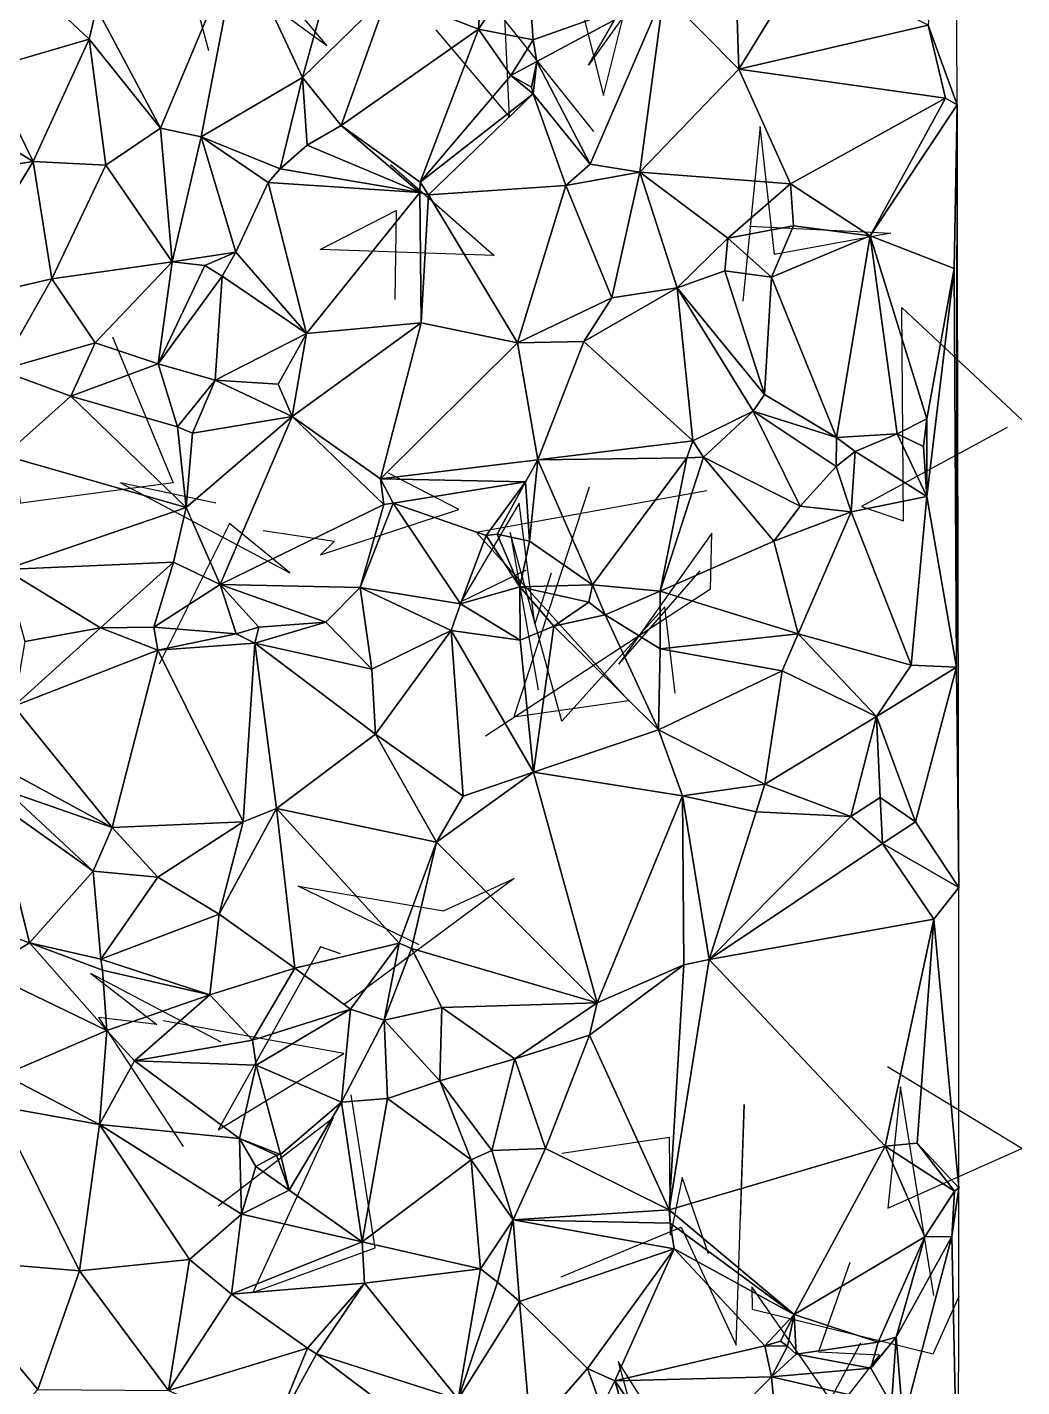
# Model space of a CAD drawing. Header units: metres. Extents: x -15.8 to 15.5, y -15.8 to 15.9.
# Drawn here: x 7.37 to 15.5, y -4.68 to 6.43 of the extents above; entities that cross this region are included whole.
import ezdxf

# ---------------------------------------------------------------- set-up
doc = ezdxf.new("R2010")
doc.units = ezdxf.units.M
doc.layers.add('CRACKS', color=1, linetype='Continuous')
doc.layers.add('STREET_MESH', color=7, linetype='Continuous')

msp = doc.modelspace()

# ---------------------------------------------------------------- linework, layer by layer
at = {"layer": 'CRACKS'}
for points in [[(8.858, 6.236, 0.1), (8.391, 7.968, 0.1), (9.822, 6.278, 0.1), (8.59, 7.178, 0.1), (10.026, 7.533, 0.1)], [(11.665, 7.534, 0.1), (12.083, 5.871, 0.1), (12.242, 6.515, 0.1), (11.961, 6.121, 0.1), (12.285, 6.683, 0.1)], [(10.713, 6.408, 0.1), (11.314, 5.694, 0.1), (11.26, 6.869, 0.1), (10.889, 6.971, 0.1), (12, 5.578, 0.1)], [(13.275, 4.803, 0.1), (14.432, 4.747, 0.1), (13.479, 4.572, 0.1), (13.364, 5.62, 0.1), (13.222, 4.192, 0.1)], [(10.343, 5.307, 0.1), (11.19, 4.564, 0.1), (9.767, 4.614, 0.1), (10.389, 4.931, 0.1), (10.376, 4.205, 0.1)], [(15.382, 3.16, 0.1), (14.192, 2.513, 0.1), (14.534, 2.395, 0.1), (14.522, 4.139, 0.1), (15.501, 3.222, 0.1)], [(8.069, 3.9, 0.1), (8.565, 2.707, 0.1), (6.829, 2.474, 0.1), (7.115, 3.907, 0.1), (7.314, 2.548, 0.1)], [(9.3, 2.317, 0.1), (9.883, 2.231, 0.1), (9.77, 2.118, 0.1), (10.899, 2.489, 0.1), (10.324, 2.786, 0.1)], [(8.913, 2.541, 0.1), (8.136, 2.708, 0.1), (9.519, 1.97, 0.1), (9.027, 2.373, 0.1), (8.451, 1.224, 0.1)], [(11.966, 2.671, 0.1), (11.351, 0.794, 0.1), (12.288, 0.927, 0.1), (11.042, 2.303, 0.1), (12.928, 2.645, 0.1)], [(11.654, 1.969, 0.1), (11.521, 1.554, 0.1), (11.392, 2.541, 0.1), (10.92, 1.738, 0.1), (11.454, 1.995, 0.1)], [(11.117, 0.64, 0.1), (12.956, 1.841, 0.1), (12.968, 2.295, 0.1), (12.209, 1.224, 0.1), (12.873, 1.988, 0.1)], [(12.667, 0.987, 0.1), (12.584, 1.693, 0.1), (11.741, 0.76, 0.1), (11.319, 2.302, 0.1), (11.548, 1.014, 0.1)], [(10.577, -1.068, 0.1), (9.587, -0.589, 0.1), (10.774, -0.791, 0.1), (11.352, -0.527, 0.1), (9.961, -1.559, 0.1)], [(9.933, -1.142, 0.1), (9.77, -1.085, 0.1), (8.934, -2.58, 0.1), (9.961, -1.956, 0.1), (8.483, -1.689, 0.1)], [(8.959, -1.865, 0.1), (7.893, -1.303, 0.1), (8.431, -1.72, 0.1), (7.954, -1.663, 0.1), (8.648, -2.716, 0.1)], [(14.783, -3.934, 0.1), (14.51, -2.229, 0.1), (14.407, -3.222, 0.1), (15.502, -2.733, 0.1), (14.405, -2.066, 0.1)], [(8.934, -3.201, 0.1), (9.874, -2.483, 0.1), (9.216, -3.91, 0.1), (10.217, -3.545, 0.1), (10.021, -2.294, 0.1)], [(11.737, -3.783, 0.1), (12.718, -3.377, 0.1), (13.167, -4.341, 0.1), (13.232, -2.375, 0.1), (13.199, -3.318, 0.1)], [(12.94, -3.593, 0.1), (12.725, -2.969, 0.1), (12.631, -3.441, 0.1), (12.623, -2.643, 0.1), (11.743, -2.774, 0.1)], [(14.097, -3.666, 0.1), (13.839, -4.396, 0.1), (14.338, -4.419, 0.1), (13.681, -5.263, 0.1), (14.185, -4.321, 0.1)], [(13.934, -4.783, 0.1), (13.295, -3.864, 0.1), (13.297, -4.046, 0.1), (14.778, -4.411, 0.1), (14.99, -3.939, 0.1)], [(12.162, -6.096, 0.1), (12.455, -5.151, 0.1), (13.402, -6.367, 0.1), (12.202, -4.474, 0.1), (12.671, -6.173, 0.1)]]:
    msp.add_polyline3d(points, dxfattribs=at)
at = {"layer": 'STREET_MESH'}
for points in [[(14.972, 5.796), (14.957, 9.593), (14.735, 6.447)], [(10.322, 6.702), (11.061, 6.413), (11.13, 7.478)], [(11.061, 6.413), (11.46, 7.008), (11.13, 7.478)], [(8.461, 5.606), (9.102, 7.132), (7.94, 6.586)], [(8.793, 5.535), (9.102, 7.132), (8.461, 5.606)], [(9.102, 7.132), (8.793, 5.535), (9.623, 6.02)], [(9.838, 6.799), (9.102, 7.132), (9.623, 6.02)], [(11.46, 7.008), (11.061, 6.413), (11.509, 6.328)], [(12.575, 6.708), (11.46, 7.008), (11.509, 6.328)], [(12.575, 6.708), (13.189, 6.087), (13.16, 7.003)], [(13.16, 7.003), (13.189, 6.087), (13.72, 6.954)], [(13.72, 6.954), (13.189, 6.087), (14.735, 6.447)], [(6.954, 6.563), (7.048, 6.091), (7.395, 6.79)], [(7.395, 6.79), (7.048, 6.091), (7.878, 6.333)], [(7.395, 6.79), (7.878, 6.333), (7.94, 6.586)], [(10.322, 6.702), (9.838, 6.799), (9.623, 6.02)], [(9.939, 5.626), (10.322, 6.702), (9.623, 6.02)], [(11.061, 6.413), (10.322, 6.702), (9.939, 5.626)], [(11.538, 6.15), (12.575, 6.708), (11.509, 6.328)], [(12.575, 6.708), (11.538, 6.15), (11.974, 5.31)], [(12.379, 5.246), (12.575, 6.708), (11.974, 5.31)], [(12.575, 6.708), (12.379, 5.246), (13.189, 6.087)], [(7.878, 6.333), (8.461, 5.606), (7.94, 6.586)], [(13.189, 6.087), (14.879, 5.851), (14.735, 6.447)], [(14.879, 5.851), (14.972, 5.796), (14.735, 6.447)], [(10.585, 5.164), (11.061, 6.413), (9.939, 5.626)], [(11.324, 6.036), (11.061, 6.413), (10.585, 5.164)], [(11.061, 6.413), (11.324, 6.036), (11.509, 6.328)], [(7.048, 6.091), (7.422, 5.333), (7.878, 6.333)], [(7.878, 6.333), (7.422, 5.333), (8.015, 5.303)], [(8.461, 5.606), (7.878, 6.333), (8.015, 5.303)], [(11.324, 6.036), (11.538, 6.15), (11.509, 6.328)], [(11.495, 5.941), (11.538, 6.15), (11.324, 6.036)], [(11.495, 5.941), (11.509, 5.887), (11.538, 6.15)], [(11.538, 6.15), (11.509, 5.887), (11.974, 5.31)], [(7.048, 6.091), (6.696, 5.778), (7.422, 5.333)], [(8.793, 5.535), (9.44, 5.273), (9.623, 6.02)], [(9.44, 5.273), (9.66, 5.466), (9.623, 6.02)], [(9.66, 5.466), (9.939, 5.626), (9.623, 6.02)], [(11.509, 5.887), (11.324, 6.036), (10.585, 5.164)], [(11.509, 5.887), (11.495, 5.941), (11.324, 6.036)], [(13.189, 6.087), (12.379, 5.246), (13.611, 5.149)], [(14.879, 5.851), (13.189, 6.087), (13.611, 5.149)], [(6.696, 5.778), (6.455, 5.186), (7.422, 5.333)], [(11.509, 5.887), (10.585, 5.164), (10.651, 5.06)], [(11.775, 5.137), (11.509, 5.887), (10.651, 5.06)], [(11.509, 5.887), (11.775, 5.137), (11.974, 5.31)], [(14.261, 4.725), (14.879, 5.851), (13.611, 5.149)], [(14.261, 4.725), (14.972, 5.796), (14.879, 5.851)], [(14.972, 5.796), (14.261, 4.725), (14.949, 4.458)], [(14.972, 5.796), (14.949, 4.458), (14.969, 1.199)], [(14.972, 5.796), (14.969, 1.199), (14.988, -0.601)], [(8.557, 4.514), (8.461, 5.606), (8.015, 5.303)], [(8.557, 4.514), (8.793, 5.535), (8.461, 5.606)], [(9.66, 5.466), (10.581, 5.08), (9.939, 5.626)], [(10.581, 5.08), (10.585, 5.164), (9.939, 5.626)], [(8.793, 5.535), (8.557, 4.514), (9.078, 4.591)], [(9.341, 5.161), (8.793, 5.535), (9.078, 4.591)], [(9.341, 5.161), (9.44, 5.273), (8.793, 5.535)], [(9.44, 5.273), (10.581, 5.08), (9.66, 5.466)], [(6.455, 5.186), (6.716, 4.174), (7.422, 5.333)], [(7.422, 5.333), (6.716, 4.174), (7.574, 4.374)], [(7.422, 5.333), (7.574, 4.374), (8.015, 5.303)], [(7.574, 4.374), (8.557, 4.514), (8.015, 5.303)], [(10.581, 5.08), (9.44, 5.273), (9.341, 5.161)], [(11.775, 5.137), (12.379, 5.246), (11.974, 5.31)], [(11.775, 5.137), (12.151, 4.218), (12.379, 5.246)], [(12.151, 4.218), (12.684, 4.299), (12.379, 5.246)], [(12.379, 5.246), (13.098, 4.705), (13.611, 5.149)], [(12.684, 4.299), (13.098, 4.705), (12.379, 5.246)], [(9.656, 3.926), (9.341, 5.161), (9.078, 4.591)], [(10.581, 5.08), (9.341, 5.161), (9.656, 3.926)], [(10.585, 5.164), (10.581, 5.08), (10.651, 5.06)], [(11.379, 3.85), (11.775, 5.137), (10.651, 5.06)], [(11.379, 3.85), (12.151, 4.218), (11.775, 5.137)], [(13.098, 4.705), (13.636, 4.808), (13.611, 5.149)], [(13.636, 4.808), (14.261, 4.725), (13.611, 5.149)], [(10.581, 5.08), (9.656, 3.926), (10.593, 4.013)], [(10.651, 5.06), (10.581, 5.08), (10.593, 4.013)], [(11.379, 3.85), (10.651, 5.06), (10.593, 4.013)], [(13.455, 4.388), (13.636, 4.808), (13.098, 4.705)], [(13.636, 4.808), (13.455, 4.388), (14.261, 4.725)], [(13.073, 4.44), (13.098, 4.705), (12.684, 4.299)], [(13.073, 4.44), (13.455, 4.388), (13.098, 4.705)], [(13.455, 4.388), (13.987, 3.076), (14.261, 4.725)], [(13.987, 3.076), (14.482, 3.108), (14.261, 4.725)], [(14.261, 4.725), (14.726, 3.23), (14.949, 4.458)], [(14.482, 3.108), (14.726, 3.23), (14.261, 4.725)], [(8.557, 4.514), (8.824, 4.482), (9.078, 4.591)], [(8.824, 4.482), (8.966, 4.395), (9.078, 4.591)], [(8.966, 4.395), (9.656, 3.926), (9.078, 4.591)], [(7.927, 3.85), (8.557, 4.514), (7.574, 4.374)], [(8.557, 4.514), (7.927, 3.85), (8.442, 3.679)], [(8.824, 4.482), (8.557, 4.514), (8.442, 3.679)], [(8.966, 4.395), (8.824, 4.482), (8.442, 3.679)], [(14.949, 4.458), (14.724, 2.595), (14.969, 1.199)], [(14.726, 3.23), (14.724, 2.595), (14.949, 4.458)], [(6.716, 4.174), (7.152, 3.627), (7.574, 4.374)], [(7.152, 3.627), (7.927, 3.85), (7.574, 4.374)], [(8.908, 3.546), (8.966, 4.395), (8.442, 3.679)], [(8.966, 4.395), (8.908, 3.546), (9.656, 3.926)], [(13.073, 4.44), (12.684, 4.299), (13.399, 3.429)], [(13.455, 4.388), (13.073, 4.44), (13.399, 3.429)], [(13.987, 3.076), (13.455, 4.388), (13.399, 3.429)], [(12.151, 4.218), (11.921, 3.862), (12.684, 4.299)], [(11.921, 3.862), (12.813, 3.049), (12.684, 4.299)], [(12.684, 4.299), (13.305, 3.292), (13.399, 3.429)], [(12.813, 3.049), (13.305, 3.292), (12.684, 4.299)], [(11.379, 3.85), (11.921, 3.862), (12.151, 4.218)], [(9.538, 3.248), (10.261, 2.74), (10.593, 4.013)], [(9.656, 3.926), (9.538, 3.248), (10.593, 4.013)], [(10.261, 2.74), (11.379, 3.85), (10.593, 4.013)], [(8.908, 3.546), (9.424, 3.512), (9.656, 3.926)], [(9.424, 3.512), (9.538, 3.248), (9.656, 3.926)], [(7.927, 3.85), (7.152, 3.627), (7.73, 3.414)], [(7.927, 3.85), (7.73, 3.414), (8.442, 3.679)], [(11.545, 2.894), (11.379, 3.85), (10.261, 2.74)], [(11.545, 2.894), (11.921, 3.862), (11.379, 3.85)], [(11.921, 3.862), (11.545, 2.894), (12.813, 3.049)], [(7.73, 3.414), (8.602, 3.163), (8.442, 3.679)], [(8.602, 3.163), (8.908, 3.546), (8.442, 3.679)], [(7.73, 3.414), (7.152, 3.627), (7.187, 2.929)], [(8.602, 3.163), (8.724, 3.113), (8.908, 3.546)], [(8.724, 3.113), (9.538, 3.248), (8.908, 3.546)], [(9.538, 3.248), (9.424, 3.512), (8.908, 3.546)], [(8.672, 2.506), (7.73, 3.414), (7.187, 2.929)], [(8.672, 2.506), (8.602, 3.163), (7.73, 3.414)], [(13.305, 3.292), (13.987, 3.076), (13.399, 3.429)], [(8.95, 1.876), (9.538, 3.248), (8.672, 2.506)], [(9.538, 3.248), (8.724, 3.113), (8.672, 2.506)], [(10.288, 2.53), (9.538, 3.248), (8.95, 1.876)], [(9.538, 3.248), (10.288, 2.53), (10.261, 2.74)], [(12.9, 2.916), (13.305, 3.292), (12.813, 3.049)], [(12.9, 2.916), (13.689, 2.515), (13.305, 3.292)], [(13.983, 2.84), (13.987, 3.076), (13.305, 3.292)], [(13.689, 2.515), (13.983, 2.84), (13.305, 3.292)], [(14.726, 3.23), (14.482, 3.108), (14.697, 3.003)], [(14.724, 2.595), (14.726, 3.23), (14.697, 3.003)], [(8.724, 3.113), (8.602, 3.163), (8.672, 2.506)], [(11.545, 2.894), (12.765, 2.91), (12.813, 3.049)], [(12.765, 2.91), (12.9, 2.916), (12.813, 3.049)], [(13.983, 2.84), (14.14, 2.963), (13.987, 3.076)], [(14.14, 2.963), (14.482, 3.108), (13.987, 3.076)], [(14.482, 3.108), (14.14, 2.963), (14.724, 2.595)], [(14.482, 3.108), (14.724, 2.595), (14.697, 3.003)], [(7.192, 1.998), (8.672, 2.506), (7.187, 2.929)], [(11.446, 2.715), (11.545, 2.894), (10.261, 2.74)], [(11.545, 2.894), (11.446, 2.715), (11.477, 2.23)], [(11.992, 1.873), (11.545, 2.894), (11.477, 2.23)], [(12.765, 2.91), (11.545, 2.894), (11.992, 1.873)], [(12.765, 2.91), (11.992, 1.873), (12.545, 1.822)], [(13.474, 2.231), (12.9, 2.916), (12.545, 1.822)], [(12.9, 2.916), (12.765, 2.91), (12.545, 1.822)], [(13.689, 2.515), (12.9, 2.916), (13.474, 2.231)], [(14.14, 2.963), (13.983, 2.84), (14.107, 2.469)], [(14.14, 2.963), (14.107, 2.469), (14.724, 2.595)], [(13.983, 2.84), (13.689, 2.515), (14.107, 2.469)], [(10.288, 2.53), (10.364, 2.541), (10.261, 2.74)], [(10.364, 2.541), (11.446, 2.715), (10.261, 2.74)], [(11.123, 2.277), (11.446, 2.715), (10.364, 2.541)], [(11.446, 2.715), (11.123, 2.277), (11.214, 2.288)], [(11.477, 2.23), (11.446, 2.715), (11.214, 2.288)], [(14.724, 2.595), (14.107, 2.469), (14.598, 1.217)], [(14.969, 1.199), (14.724, 2.595), (14.598, 1.217)], [(8.568, 2.059), (8.672, 2.506), (7.192, 1.998)], [(8.568, 2.059), (8.95, 1.876), (8.672, 2.506)], [(10.288, 2.53), (8.95, 1.876), (10.093, 1.851)], [(10.913, 1.718), (10.364, 2.541), (10.093, 1.851)], [(10.364, 2.541), (10.288, 2.53), (10.093, 1.851)], [(11.123, 2.277), (10.364, 2.541), (10.913, 1.718)], [(13.689, 2.515), (13.474, 2.231), (14.107, 2.469)], [(14.107, 2.469), (13.474, 2.231), (13.674, 1.474)], [(14.107, 2.469), (13.674, 1.474), (14.598, 1.217)], [(11.398, 1.856), (11.123, 2.277), (10.913, 1.718)], [(11.123, 2.277), (11.398, 1.856), (11.214, 2.288)], [(11.398, 1.856), (11.477, 2.23), (11.214, 2.288)], [(11.398, 1.856), (11.992, 1.873), (11.477, 2.23)], [(13.674, 1.474), (13.474, 2.231), (12.545, 1.822)], [(7.971, 1.522), (8.568, 2.059), (7.192, 1.998)], [(8.568, 2.059), (7.971, 1.522), (8.408, 1.528)], [(8.95, 1.876), (8.568, 2.059), (8.408, 1.528)], [(7.353, 1.411), (7.971, 1.522), (7.192, 1.998)], [(9.08, 1.474), (8.95, 1.876), (8.408, 1.528)], [(8.95, 1.876), (9.814, 1.567), (10.093, 1.851)], [(8.95, 1.876), (9.265, 1.526), (9.814, 1.567)], [(9.08, 1.474), (9.265, 1.526), (8.95, 1.876)], [(9.814, 1.567), (10.19, 1.183), (10.093, 1.851)], [(10.19, 1.183), (10.837, 1.5), (10.093, 1.851)], [(10.837, 1.5), (10.913, 1.718), (10.093, 1.851)], [(11.398, 1.856), (10.913, 1.718), (11.401, 1.42)], [(11.992, 1.873), (11.398, 1.856), (11.964, 1.732)], [(11.676, 1.534), (11.398, 1.856), (11.401, 1.42)], [(11.398, 1.856), (11.676, 1.534), (11.964, 1.732)], [(12.096, 1.627), (11.992, 1.873), (11.964, 1.732)], [(11.992, 1.873), (12.096, 1.627), (12.545, 1.822)], [(12.096, 1.627), (12.545, 1.349), (12.545, 1.822)], [(12.545, 1.349), (13.674, 1.474), (12.545, 1.822)], [(10.913, 1.718), (10.837, 1.5), (11.401, 1.42)], [(11.676, 1.534), (12.096, 1.627), (11.964, 1.732)], [(10.19, 1.183), (9.814, 1.567), (9.232, 1.396)], [(9.814, 1.567), (9.265, 1.526), (9.232, 1.396)], [(12.096, 1.627), (11.676, 1.534), (12.532, 0.688)], [(12.545, 1.349), (12.096, 1.627), (12.532, 0.688)], [(7.262, 0.881), (7.971, 1.522), (7.353, 1.411)], [(7.971, 1.522), (7.262, 0.881), (8.441, 1.34)], [(8.408, 1.528), (7.971, 1.522), (8.441, 1.34)], [(9.08, 1.474), (8.408, 1.528), (8.441, 1.34)], [(9.232, 1.396), (9.08, 1.474), (8.441, 1.34)], [(9.265, 1.526), (9.08, 1.474), (9.232, 1.396)], [(10.837, 1.5), (10.19, 1.183), (10.218, 0.654)], [(10.935, 0.146), (10.837, 1.5), (10.218, 0.654)], [(10.837, 1.5), (11.511, 0.343), (11.401, 1.42)], [(11.511, 0.343), (10.837, 1.5), (10.935, 0.146)], [(11.511, 0.343), (11.676, 1.534), (11.401, 1.42)], [(12.532, 0.688), (11.676, 1.534), (11.511, 0.343)], [(13.674, 1.474), (12.545, 1.349), (13.543, 1.17)], [(13.674, 1.474), (13.543, 1.17), (14.313, 0.798)], [(13.674, 1.474), (14.313, 0.798), (14.598, 1.217)], [(7.262, 0.881), (8.067, -0.11), (8.441, 1.34)], [(8.067, -0.11), (9.138, -0.065), (8.441, 1.34)], [(9.138, -0.065), (9.232, 1.396), (8.441, 1.34)], [(9.409, 0.044), (9.232, 1.396), (9.138, -0.065)], [(9.232, 1.396), (9.409, 0.044), (10.218, 0.654)], [(10.19, 1.183), (9.232, 1.396), (10.218, 0.654)], [(12.545, 1.349), (12.532, 0.688), (13.543, 1.17)], [(13.543, 1.17), (12.532, 0.688), (13.402, 0.243)], [(14.313, 0.798), (13.543, 1.17), (13.402, 0.243)], [(14.313, 0.798), (14.969, 1.199), (14.598, 1.217)], [(14.313, 0.798), (14.632, -0.063), (14.969, 1.199)], [(14.969, 1.199), (14.632, -0.063), (14.988, -0.601)], [(7.262, 0.881), (7.18, 0.371), (8.067, -0.11)], [(14.104, -0.021), (14.313, 0.798), (13.402, 0.243)], [(14.104, -0.021), (14.343, 0.134), (14.313, 0.798)], [(14.343, 0.134), (14.632, -0.063), (14.313, 0.798)], [(12.532, 0.688), (11.511, 0.343), (12.727, 0.148)], [(13.402, 0.243), (12.532, 0.688), (12.727, 0.148)], [(9.409, 0.044), (10.717, -0.229), (10.218, 0.654)], [(10.717, -0.229), (10.935, 0.146), (10.218, 0.654)], [(7.18, 0.371), (7.206, 0.191), (8.067, -0.11)], [(10.717, -0.229), (11.511, 0.343), (10.935, 0.146)], [(12.031, -1.543), (11.511, 0.343), (10.717, -0.229)], [(11.511, 0.343), (12.031, -1.543), (12.727, 0.148)], [(13.33, 0.019), (13.402, 0.243), (12.727, 0.148)], [(13.33, 0.019), (14.104, -0.021), (13.402, 0.243)], [(7.099, 0.111), (6.848, -0.857), (7.392, -1.052)], [(7.206, 0.191), (7.099, 0.111), (7.912, -0.467)], [(7.099, 0.111), (7.392, -1.052), (7.912, -0.467)], [(7.206, 0.191), (7.912, -0.467), (8.067, -0.11)], [(12.031, -1.543), (12.739, -1.232), (12.727, 0.148)], [(12.947, -1.19), (13.33, 0.019), (12.727, 0.148)], [(12.739, -1.232), (12.947, -1.19), (12.727, 0.148)], [(14.364, -0.241), (14.343, 0.134), (14.104, -0.021)], [(14.343, 0.134), (14.364, -0.241), (14.632, -0.063)], [(8.94, -0.818), (9.409, 0.044), (9.138, -0.065)], [(8.94, -0.818), (9.561, -1.26), (9.409, 0.044)], [(10.717, -0.229), (9.409, 0.044), (10.412, -1.055)], [(9.409, 0.044), (9.561, -1.26), (10.412, -1.055)], [(13.33, 0.019), (12.947, -1.19), (14.104, -0.021)], [(7.912, -0.467), (8.439, -0.517), (8.067, -0.11)], [(8.067, -0.11), (8.439, -0.517), (9.138, -0.065)], [(8.439, -0.517), (8.94, -0.818), (9.138, -0.065)], [(12.947, -1.19), (14.364, -0.241), (14.104, -0.021)], [(14.632, -0.063), (14.364, -0.241), (14.988, -0.601)], [(10.512, -1.098), (10.717, -0.229), (10.412, -1.055)], [(10.512, -1.098), (12.031, -1.543), (10.717, -0.229)], [(14.364, -0.241), (12.947, -1.19), (14.782, -0.86)], [(14.364, -0.241), (14.782, -0.86), (14.988, -0.601)], [(7.912, -0.467), (7.392, -1.052), (7.973, -1.187)], [(8.439, -0.517), (7.912, -0.467), (7.973, -1.187)], [(8.94, -0.818), (8.439, -0.517), (7.973, -1.187)], [(14.782, -0.86), (14.988, -3.055), (14.988, -0.601)], [(7.392, -1.052), (6.848, -0.857), (7.017, -1.284)], [(8.864, -1.478), (8.94, -0.818), (7.973, -1.187)], [(8.864, -1.478), (9.561, -1.26), (8.94, -0.818)], [(12.947, -1.19), (14.385, -2.713), (14.782, -0.86)], [(14.385, -2.713), (14.646, -2.689), (14.782, -0.86)], [(14.782, -0.86), (14.646, -2.689), (14.988, -3.055)], [(8.024, -1.769), (7.392, -1.052), (7.017, -1.284)], [(7.392, -1.052), (7.989, -1.277), (7.973, -1.187)], [(7.989, -1.277), (7.392, -1.052), (8.024, -1.769)], [(9.561, -1.26), (10.016, -1.594), (10.412, -1.055)], [(10.016, -1.594), (10.289, -1.684), (10.412, -1.055)], [(10.289, -1.684), (10.512, -1.098), (10.412, -1.055)], [(10.762, -1.582), (10.512, -1.098), (10.289, -1.684)], [(12.031, -1.543), (10.512, -1.098), (10.762, -1.582)], [(7.989, -1.277), (8.864, -1.478), (7.973, -1.187)], [(14.385, -2.713), (12.947, -1.19), (12.619, -3.235)], [(12.947, -1.19), (12.739, -1.232), (12.619, -3.235)], [(8.024, -1.769), (7.017, -1.284), (7.184, -2.132)], [(7.989, -1.277), (8.024, -1.769), (8.864, -1.478)], [(9.561, -1.26), (8.864, -1.478), (9.213, -1.847)], [(10.016, -1.594), (9.561, -1.26), (9.213, -1.847)], [(12.739, -1.232), (11.968, -1.807), (12.619, -3.235)], [(12.739, -1.232), (12.031, -1.543), (11.968, -1.807)], [(8.864, -1.478), (8.024, -1.769), (8.249, -2.016)], [(8.864, -1.478), (8.249, -2.016), (9.213, -1.847)], [(11.357, -2.001), (12.031, -1.543), (10.762, -1.582)], [(12.031, -1.543), (11.357, -2.001), (11.968, -1.807)], [(9.244, -2.052), (10.016, -1.594), (9.213, -1.847)], [(10.016, -1.594), (9.244, -2.052), (9.941, -2.355)], [(10.016, -1.594), (9.941, -2.355), (10.289, -1.684)], [(10.745, -2.18), (10.762, -1.582), (10.289, -1.684)], [(11.357, -2.001), (10.762, -1.582), (10.745, -2.18)], [(7.963, -2.537), (8.024, -1.769), (7.184, -2.132)], [(8.024, -1.769), (7.963, -2.537), (8.249, -2.016)], [(10.289, -1.684), (9.941, -2.355), (10.316, -2.326)], [(10.745, -2.18), (10.289, -1.684), (10.316, -2.326)], [(8.249, -2.016), (9.244, -2.052), (9.213, -1.847)], [(11.968, -1.807), (11.357, -2.001), (11.609, -2.734)], [(11.968, -1.807), (11.609, -2.734), (12.619, -3.235)], [(7.963, -2.537), (9.108, -2.651), (8.249, -2.016)], [(9.108, -2.651), (9.244, -2.052), (8.249, -2.016)], [(9.244, -2.052), (9.108, -2.651), (9.442, -2.783)], [(9.941, -2.355), (9.244, -2.052), (9.442, -2.783)], [(11.169, -2.749), (11.357, -2.001), (10.745, -2.18)], [(11.609, -2.734), (11.357, -2.001), (11.169, -2.749)], [(7.963, -2.537), (7.184, -2.132), (7.13, -2.388)], [(11, -2.825), (10.745, -2.18), (10.316, -2.326)], [(11, -2.825), (11.169, -2.749), (10.745, -2.18)], [(9.941, -2.355), (10.109, -3.496), (10.316, -2.326)], [(10.109, -3.496), (11, -2.825), (10.316, -2.326)], [(6.56, -3.629), (7.8, -3.734), (7.13, -2.388)], [(7.8, -3.734), (7.963, -2.537), (7.13, -2.388)], [(9.514, -3.073), (9.941, -2.355), (9.442, -2.783)], [(9.941, -2.355), (9.514, -3.073), (10.109, -3.496)], [(8.698, -3.64), (7.963, -2.537), (7.8, -3.734)], [(7.963, -2.537), (8.698, -3.64), (9.123, -3.27)], [(9.108, -2.651), (7.963, -2.537), (9.123, -3.27)], [(9.242, -2.881), (9.108, -2.651), (9.123, -3.27)], [(9.108, -2.651), (9.411, -2.787), (9.442, -2.783)], [(9.242, -2.881), (9.411, -2.787), (9.108, -2.651)], [(11.169, -2.749), (11, -2.825), (11.344, -3.316)], [(11.609, -2.734), (11.169, -2.749), (11.344, -3.316)], [(12.619, -3.235), (11.609, -2.734), (11.344, -3.316)], [(14.385, -2.713), (12.619, -3.235), (13.64, -4.089)], [(14.708, -3.456), (14.385, -2.713), (13.64, -4.089)], [(14.646, -2.689), (14.385, -2.713), (14.952, -3.082)], [(14.385, -2.713), (14.708, -3.456), (14.952, -3.082)], [(14.646, -2.689), (14.952, -3.082), (14.988, -3.055)], [(9.514, -3.073), (9.242, -2.881), (9.123, -3.27)], [(9.411, -2.787), (9.242, -2.881), (9.514, -3.073)], [(9.411, -2.787), (9.514, -3.073), (9.442, -2.783)], [(11.078, -3.716), (11, -2.825), (10.109, -3.496)], [(11, -2.825), (11.078, -3.716), (11.344, -3.316)], [(10.109, -3.496), (9.514, -3.073), (9.123, -3.27)], [(14.708, -3.456), (14.929, -3.452), (14.952, -3.082)], [(14.929, -3.452), (14.984, -6.065), (14.988, -3.055)], [(14.952, -3.082), (14.929, -3.452), (14.988, -3.055)], [(8.698, -3.64), (9.043, -3.924), (9.123, -3.27)], [(9.043, -3.924), (10.109, -3.496), (9.123, -3.27)], [(11.078, -3.716), (11.215, -3.826), (11.344, -3.316)], [(11.344, -3.316), (11.215, -3.826), (11.395, -3.983)], [(12.627, -3.344), (12.619, -3.235), (11.344, -3.316)], [(12.66, -3.554), (11.344, -3.316), (11.395, -3.983)], [(12.66, -3.554), (12.627, -3.344), (11.344, -3.316)], [(12.619, -3.235), (12.627, -3.344), (13.64, -4.089)], [(12.627, -3.344), (12.66, -3.554), (13.64, -4.089)], [(9.043, -3.924), (10.129, -3.834), (10.109, -3.496)], [(10.129, -3.834), (11.078, -3.716), (10.109, -3.496)], [(11.953, -4.53), (12.66, -3.554), (11.395, -3.983)], [(12.176, -4.632), (12.66, -3.554), (11.953, -4.53)], [(12.66, -3.554), (12.176, -4.632), (13.4, -4.345)], [(12.66, -3.554), (13.4, -4.345), (13.64, -4.089)], [(14.328, -4.316), (14.708, -3.456), (13.64, -4.089)], [(14.328, -4.316), (14.475, -4.274), (14.708, -3.456)], [(14.475, -4.274), (14.929, -3.452), (14.708, -3.456)], [(14.929, -3.452), (14.475, -4.274), (14.532, -4.966)], [(14.984, -6.065), (14.929, -3.452), (14.532, -4.966)], [(7.8, -3.734), (6.56, -3.629), (7.459, -4.703)], [(6.56, -3.629), (6.888, -5.322), (7.459, -4.703)], [(8.527, -4.711), (8.698, -3.64), (7.8, -3.734)], [(8.698, -3.64), (8.527, -4.711), (9.043, -3.924)], [(8.527, -4.711), (7.8, -3.734), (7.459, -4.703)], [(10.129, -3.834), (10.894, -4.781), (11.078, -3.716)], [(10.894, -4.781), (11.215, -3.826), (11.078, -3.716)], [(9.662, -4.364), (10.129, -3.834), (9.043, -3.924)], [(10.129, -3.834), (9.662, -4.364), (9.737, -4.412)], [(10.894, -4.781), (10.129, -3.834), (9.737, -4.412)], [(11.215, -3.826), (10.894, -4.781), (11.395, -3.983)], [(8.527, -4.711), (9.662, -4.364), (9.043, -3.924)], [(10.894, -4.781), (11.489, -5.059), (11.395, -3.983)], [(11.489, -5.059), (11.953, -4.53), (11.395, -3.983)], [(13.4, -4.345), (13.528, -4.309), (13.64, -4.089)], [(13.528, -4.309), (13.586, -4.348), (13.64, -4.089)], [(13.586, -4.348), (13.658, -4.413), (13.64, -4.089)], [(13.658, -4.413), (14.328, -4.316), (13.64, -4.089)], [(13.586, -4.348), (13.528, -4.309), (13.4, -4.345)], [(14.328, -4.316), (13.658, -4.413), (14.268, -4.528)], [(14.475, -4.274), (14.328, -4.316), (14.268, -4.528)], [(14.436, -4.824), (14.475, -4.274), (14.268, -4.528)], [(14.475, -4.274), (14.436, -4.824), (14.532, -4.966)], [(8.527, -4.711), (9.368, -5.085), (9.662, -4.364)], [(9.662, -4.364), (9.368, -5.085), (9.737, -4.412)], [(9.368, -5.085), (10.574, -5.043), (9.737, -4.412)], [(10.574, -5.043), (10.894, -4.781), (9.737, -4.412)], [(13.4, -4.345), (12.176, -4.632), (13.456, -4.599)], [(13.586, -4.348), (13.4, -4.345), (13.456, -4.599)], [(13.658, -4.413), (13.586, -4.348), (13.456, -4.599)], [(14.268, -4.528), (13.658, -4.413), (13.456, -4.599)], [(12.067, -4.849), (11.953, -4.53), (11.489, -5.059)], [(12.067, -4.849), (12.176, -4.632), (11.953, -4.53)], [(14.436, -4.824), (14.268, -4.528), (13.456, -4.599)], [(12.176, -4.632), (12.067, -4.849), (12.341, -5.19)], [(12.176, -4.632), (12.691, -5.373), (13.456, -4.599)], [(12.691, -5.373), (12.176, -4.632), (12.341, -5.19)], [(12.691, -5.373), (13.566, -5.785), (13.456, -4.599)], [(13.566, -5.785), (14.436, -4.824), (13.456, -4.599)]]:
    msp.add_3dface(points, dxfattribs=at)

doc.saveas('drawing.dxf')
